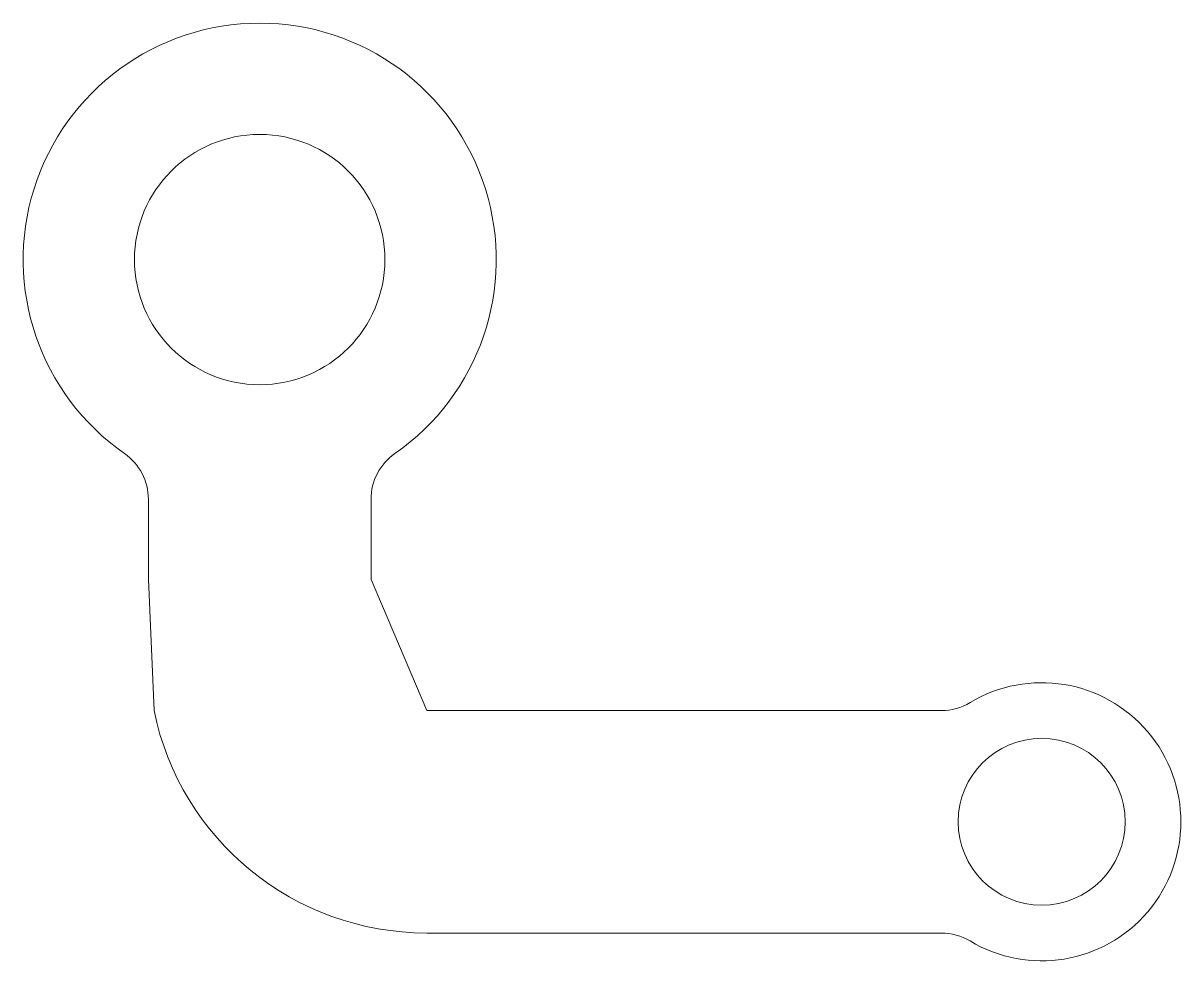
# Model space of a CAD drawing. Header units: millimetres. Extents: x 7.2 to 48.8, y 6.1 to 39.8.
import ezdxf

# ---------------------------------------------------------------- set-up
doc = ezdxf.new("R2010")
doc.units = ezdxf.units.MM

msp = doc.modelspace()

# ---------------------------------------------------------------- linework, layer by layer
at = {"color": 7, "linetype": 'Continuous', "lineweight": 15}
for p, q in [((11.691, 19.805), (11.691, 22.688)), ((19.691, 19.805), (19.691, 22.688)), ((11.691, 19.805), (11.893, 15.093)), ((21.691, 15.093), (19.691, 19.805)), ((40.186, 15.093), (21.691, 15.093)), ((40.186, 7.093), (21.691, 7.093))]:
    msp.add_line(p, q, dxfattribs=at)
for centre, radius in [((15.691, 31.305), 4.5), ((43.791, 11.093), 3)]:
    msp.add_circle(centre, radius, dxfattribs=at)
for centre, radius, start, end in [((15.691, 31.305), 8.5, 304.8499, 235.1501), ((9.691, 22.688), 2, 0, 55.1501), ((21.691, 22.688), 2, 124.8499, 180), ((43.791, 11.093), 5, 238.9973, 121.0027), ((21.691, 17.093), 10, 191.537, 270), ((40.186, 17.093), 2, 270, 301.0027), ((40.186, 5.093), 2, 58.9973, 90)]:
    msp.add_arc(centre, radius, start, end, dxfattribs=at)

doc.saveas('drawing.dxf')
